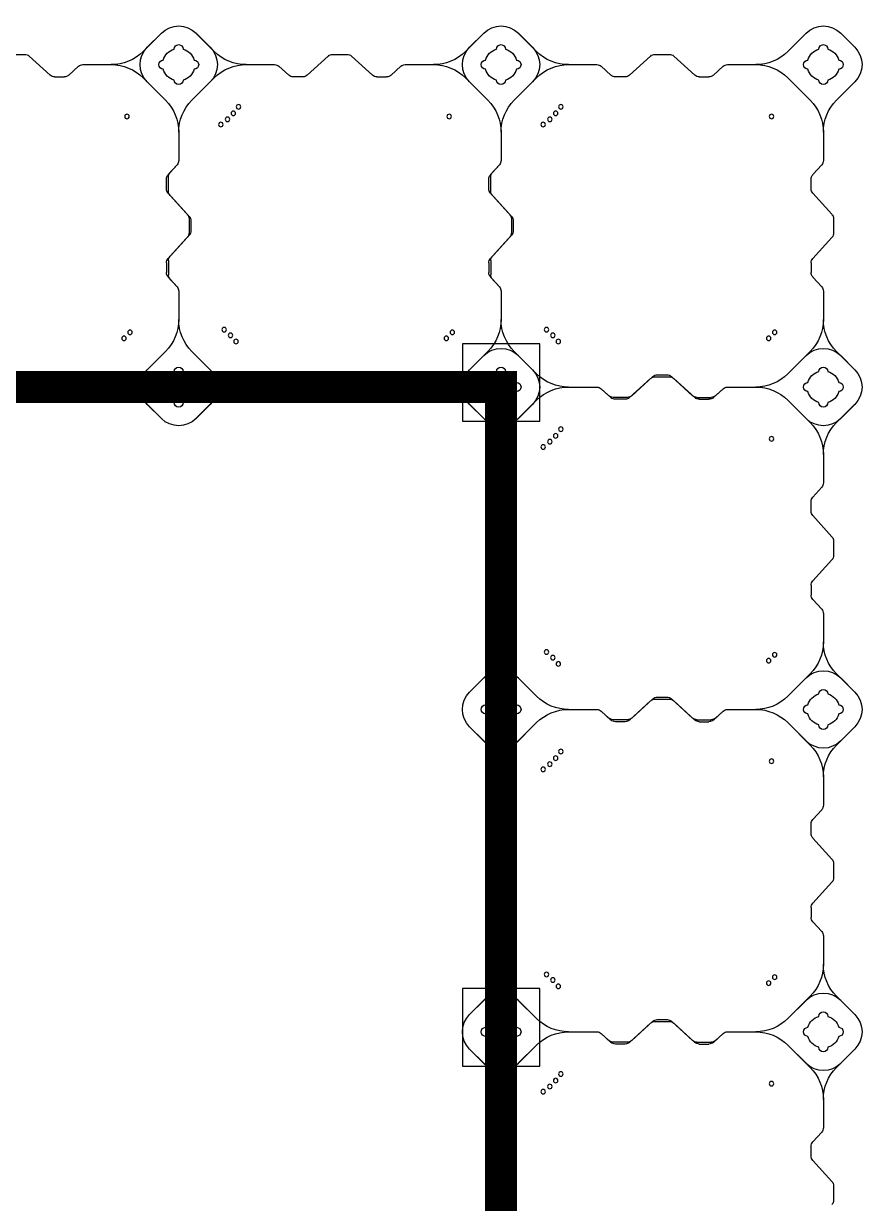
# Model space of a CAD drawing. Header units: millimetres. Extents: x -1612139 to -1260738, y 1141106 to 1536160.
# Drawn here: x -1266642 to -1265337, y 1196665 to 1198495 of the extents above; entities that cross this region are included whole.
import ezdxf

# ---------------------------------------------------------------- set-up
doc = ezdxf.new("R2010")
doc.units = ezdxf.units.MM
doc.header["$LTSCALE"] = 10
doc.layers.get('0').update_dxf_attribs({"linetype": 'CONTINUOUS'})
doc.layers.add('W-FLOAT_BOWL浮筒', color=253, linetype='CONTINUOUS')

# ---------------------------------------------------------------- blocks, each defined once
blk = doc.blocks.new('橙色')
at = {"layer": 'W-FLOAT_BOWL浮筒', "color": 30}
for p, q in [((21486.6, -10202.9), (21516.4, -10235.6)), ((21519, -10257.6), (21519, -10242.4)), ((22016, -10261.1), (22016, -10238.9)), ((21486.6, -10297.1), (21516.4, -10264.4)), ((21983.6, -10300.6), (22013.4, -10267.9)), ((21484, -10303.9), (21484, -10326.1)), ((21981, -10307.4), (21981, -10322.6)), ((21486.6, -10332.9), (21497.4, -10344.7)), ((21983.6, -10329.4), (21997.4, -10344.5)), ((21500, -10395.3), (21500, -10351.5)), ((22000, -10395.3), (22000, -10351.3)), ((21451.2, -10473.2), (21479.5, -10444.8)), ((21555.2, -10479.5), (21520.5, -10444.8)), ((21944.8, -10479.5), (21979.5, -10444.8)), ((22048.8, -10473.2), (22020.5, -10444.8)), ((21451.2, -10473.1), (21473.1, -10451.2)), ((21526.8, -10451.2), (21555.2, -10479.5)), ((21973.2, -10451.2), (21944.8, -10479.5)), ((22026.9, -10451.2), (22048.8, -10473.1)), ((21670.6, -10483.6), (21655.5, -10497.4)), ((21696.1, -10484), (21673.9, -10484)), ((21692.6, -10481), (21677.4, -10481)), ((21699.4, -10483.6), (21732.1, -10513.4)), ((21800.6, -10483.6), (21767.9, -10513.4)), ((21803.9, -10484), (21826.1, -10484)), ((21807.4, -10481), (21822.6, -10481)), ((21829.4, -10483.6), (21844.5, -10497.4)), ((21604.6, -10500), (21648.7, -10500)), ((21604.6, -10500), (21648.5, -10500)), ((21667.1, -10486.6), (21655.3, -10497.4)), ((21702.9, -10486.6), (21735.6, -10516.4)), ((21797.1, -10486.6), (21764.4, -10516.4)), ((21832.9, -10486.6), (21844.7, -10497.4)), ((21851.3, -10500), (21895.3, -10500)), ((21851.5, -10500), (21895.3, -10500)), ((21520.5, -10555.2), (21555.2, -10520.5)), ((21526.8, -10548.8), (21555.2, -10520.5)), ((21738.9, -10516), (21761.1, -10516)), ((21742.4, -10519), (21757.6, -10519)), ((21973.2, -10548.8), (21944.8, -10520.5)), ((21979.5, -10555.2), (21944.8, -10520.5)), ((21451.2, -10526.8), (21479.5, -10555.2)), ((21473.1, -10548.8), (21451.2, -10526.9)), ((22048.8, -10526.8), (22020.5, -10555.2)), ((22048.8, -10526.9), (22026.9, -10548.8)), ((21500, -10648.5), (21500, -10604.6)), ((22000, -10648.7), (22000, -10604.6)), ((21486.6, -10667.1), (21497.4, -10655.3)), ((21983.6, -10670.6), (21997.4, -10655.5)), ((21484, -10696.1), (21484, -10673.9)), ((21981, -10692.6), (21981, -10677.4)), ((21486.6, -10702.9), (21516.4, -10735.6)), ((21983.6, -10699.4), (22013.4, -10732.1)), ((22016, -10761.1), (22016, -10738.9)), ((21519, -10757.6), (21519, -10742.4)), ((21486.6, -10797.1), (21516.4, -10764.4)), ((21983.6, -10800.6), (22013.4, -10767.9)), ((21484, -10803.9), (21484, -10826.1)), ((21981, -10807.4), (21981, -10822.6)), ((21983.6, -10829.4), (21997.4, -10844.5)), ((21486.6, -10832.9), (21497.4, -10844.7)), ((21500, -10895.3), (21500, -10851.5)), ((22000, -10895.3), (22000, -10851.3)), ((21451.2, -10973.2), (21479.5, -10944.8)), ((21451.2, -10973.1), (21473.1, -10951.2)), ((21555.2, -10979.5), (21520.5, -10944.8)), ((21526.8, -10951.2), (21555.2, -10979.5)), ((21944.8, -10979.5), (21979.5, -10944.8)), ((21973.2, -10951.2), (21944.8, -10979.5)), ((22048.8, -10973.2), (22020.5, -10944.8)), ((22026.9, -10951.2), (22048.8, -10973.1)), ((21667.1, -10986.6), (21655.3, -10997.4)), ((21670.6, -10983.6), (21655.5, -10997.4)), ((21696.1, -10984), (21673.9, -10984)), ((21692.6, -10981), (21677.4, -10981)), ((21699.4, -10983.6), (21732.1, -11013.4)), ((21702.9, -10986.6), (21735.6, -11016.4)), ((21797.1, -10986.6), (21764.4, -11016.4)), ((21800.6, -10983.6), (21767.9, -11013.4)), ((21803.9, -10984), (21826.1, -10984)), ((21807.4, -10981), (21822.6, -10981)), ((21829.4, -10983.6), (21844.5, -10997.4)), ((21832.9, -10986.6), (21844.7, -10997.4)), ((21604.6, -11000), (21648.7, -11000)), ((21604.6, -11000), (21648.5, -11000)), ((21851.3, -11000), (21895.3, -11000)), ((21851.5, -11000), (21895.3, -11000)), ((21451.2, -11026.8), (21479.5, -11055.2)), ((21473.1, -11048.8), (21451.2, -11026.9)), ((21520.5, -11055.2), (21555.2, -11020.5)), ((21526.8, -11048.8), (21555.2, -11020.5)), ((21738.9, -11016), (21761.1, -11016)), ((21742.4, -11019), (21757.6, -11019)), ((21973.2, -11048.8), (21944.8, -11020.5)), ((21979.5, -11055.2), (21944.8, -11020.5)), ((22048.8, -11026.8), (22020.5, -11055.2)), ((22048.8, -11026.9), (22026.9, -11048.8)), ((21500, -11148.5), (21500, -11104.6)), ((22000, -11148.7), (22000, -11104.6)), ((21486.6, -11167.1), (21497.4, -11155.3)), ((21983.6, -11170.6), (21997.4, -11155.5)), ((21484, -11196.1), (21484, -11173.9)), ((21981, -11192.6), (21981, -11177.4)), ((21486.6, -11202.9), (21516.4, -11235.6)), ((21983.6, -11199.4), (22013.4, -11232.1)), ((21519, -11257.6), (21519, -11242.4)), ((22016, -11261.1), (22016, -11238.9)), ((21486.6, -11297.1), (21516.4, -11264.4)), ((21983.6, -11300.6), (22013.4, -11267.9)), ((21484, -11303.9), (21484, -11326.1)), ((21981, -11307.4), (21981, -11322.6)), ((21486.6, -11332.9), (21497.4, -11344.7)), ((21983.6, -11329.4), (21997.4, -11344.5)), ((21500, -11395.3), (21500, -11351.5)), ((22000, -11395.3), (22000, -11351.3)), ((20973.2, -11451.2), (20944.8, -11479.5)), ((20973.2, -11451.2), (20944.8, -11479.5)), ((20951.2, -11473.1), (20973.1, -11451.2)), ((20951.2, -11473.1), (20973.1, -11451.2)), ((21026.8, -11451.2), (21055.2, -11479.5)), ((21026.8, -11451.2), (21055.2, -11479.5)), ((21026.9, -11451.2), (21048.8, -11473.1)), ((21026.9, -11451.2), (21048.8, -11473.1)), ((21473.2, -11451.2), (21444.8, -11479.5)), ((21451.2, -11473.2), (21479.5, -11444.8)), ((21451.2, -11473.1), (21473.1, -11451.2)), ((21555.2, -11479.5), (21520.5, -11444.8)), ((21526.8, -11451.2), (21555.2, -11479.5)), ((21526.9, -11451.2), (21548.8, -11473.1)), ((21944.8, -11479.5), (21979.5, -11444.8)), ((21973.2, -11451.2), (21944.8, -11479.5)), ((22048.8, -11473.2), (22020.5, -11444.8)), ((22026.9, -11451.2), (22048.8, -11473.1)), ((20797.1, -11486.6), (20764.4, -11516.4)), ((20803.9, -11484), (20826.1, -11484)), ((20832.9, -11486.6), (20844.7, -11497.4)), ((21167.1, -11486.6), (21155.3, -11497.4)), ((21196.1, -11484), (21173.9, -11484)), ((21202.9, -11486.6), (21235.6, -11516.4)), ((21297.1, -11486.6), (21264.4, -11516.4)), ((21303.9, -11484), (21326.1, -11484)), ((21332.9, -11486.6), (21344.7, -11497.4)), ((21667.1, -11486.6), (21655.3, -11497.4)), ((21670.6, -11483.6), (21655.5, -11497.4)), ((21696.1, -11484), (21673.9, -11484)), ((21692.6, -11481), (21677.4, -11481)), ((21699.4, -11483.6), (21732.1, -11513.4)), ((21702.9, -11486.6), (21735.6, -11516.4)), ((21797.1, -11486.6), (21764.4, -11516.4)), ((21800.6, -11483.6), (21767.9, -11513.4)), ((21803.9, -11484), (21826.1, -11484)), ((21807.4, -11481), (21822.6, -11481)), ((21829.4, -11483.6), (21844.5, -11497.4)), ((21832.9, -11486.6), (21844.7, -11497.4)), ((20851.5, -11500), (20895.3, -11500)), ((21104.6, -11500), (21148.5, -11500)), ((21351.5, -11500), (21395.3, -11500)), ((21604.6, -11500), (21648.7, -11500)), ((21604.6, -11500), (21648.5, -11500)), ((21851.3, -11500), (21895.3, -11500)), ((21851.5, -11500), (21895.3, -11500)), ((20979.5, -11555.2), (20944.8, -11520.5)), ((20979.5, -11555.2), (20944.8, -11520.5)), ((20951.2, -11526.8), (20979.5, -11555.2)), ((20951.2, -11526.8), (20979.5, -11555.2)), ((21020.5, -11555.2), (21055.2, -11520.5)), ((21020.5, -11555.2), (21055.2, -11520.5)), ((21048.8, -11526.8), (21020.5, -11555.2)), ((21048.8, -11526.8), (21020.5, -11555.2)), ((21242.4, -11519), (21257.6, -11519)), ((21479.5, -11555.2), (21444.8, -11520.5)), ((21451.2, -11526.8), (21479.5, -11555.2)), ((21473.1, -11548.8), (21451.2, -11526.9)), ((21520.5, -11555.2), (21555.2, -11520.5)), ((21548.8, -11526.8), (21520.5, -11555.2)), ((21526.8, -11548.8), (21555.2, -11520.5)), ((21738.9, -11516), (21761.1, -11516)), ((21742.4, -11519), (21757.6, -11519)), ((21973.2, -11548.8), (21944.8, -11520.5)), ((21979.5, -11555.2), (21944.8, -11520.5)), ((22048.8, -11526.8), (22020.5, -11555.2)), ((22048.8, -11526.9), (22026.9, -11548.8)), ((21000, -11648.7), (21000, -11604.6)), ((21000, -11648.7), (21000, -11604.6)), ((21000, -11648.5), (21000, -11604.6)), ((21000, -11648.5), (21000, -11604.6)), ((21500, -11648.7), (21500, -11604.6)), ((21500, -11648.5), (21500, -11604.6)), ((22000, -11648.7), (22000, -11604.6)), ((20983.6, -11670.6), (20997.4, -11655.5)), ((20983.6, -11670.6), (20997.4, -11655.5)), ((20986.6, -11667.1), (20997.4, -11655.3)), ((20986.6, -11667.1), (20997.4, -11655.3)), ((21483.6, -11670.6), (21497.4, -11655.5)), ((21486.6, -11667.1), (21497.4, -11655.3)), ((21983.6, -11670.6), (21997.4, -11655.5)), ((20984, -11696.1), (20984, -11673.9)), ((20984, -11696.1), (20984, -11673.9)), ((21484, -11696.1), (21484, -11673.9)), ((20981, -11692.6), (20981, -11677.4)), ((20981, -11692.6), (20981, -11677.4)), ((21481, -11692.6), (21481, -11677.4)), ((21981, -11692.6), (21981, -11677.4)), ((20983.6, -11699.4), (21013.4, -11732.1)), ((20983.6, -11699.4), (21013.4, -11732.1)), ((20986.6, -11702.9), (21016.4, -11735.6)), ((20986.6, -11702.9), (21016.4, -11735.6)), ((21483.6, -11699.4), (21513.4, -11732.1)), ((21486.6, -11702.9), (21516.4, -11735.6)), ((21983.6, -11699.4), (22013.4, -11732.1)), ((21016, -11761.1), (21016, -11738.9)), ((21016, -11761.1), (21016, -11738.9)), ((21019, -11757.6), (21019, -11742.4)), ((21019, -11757.6), (21019, -11742.4)), ((21516, -11761.1), (21516, -11738.9)), ((21519, -11757.6), (21519, -11742.4)), ((22016, -11761.1), (22016, -11738.9)), ((20986.6, -11797.1), (21016.4, -11764.4)), ((20986.6, -11797.1), (21016.4, -11764.4)), ((21486.6, -11797.1), (21516.4, -11764.4)), ((20983.6, -11800.6), (21013.4, -11767.9)), ((20983.6, -11800.6), (21013.4, -11767.9)), ((21483.6, -11800.6), (21513.4, -11767.9)), ((21983.6, -11800.6), (22013.4, -11767.9)), ((20981, -11807.4), (20981, -11822.6)), ((20981, -11807.4), (20981, -11822.6)), ((20984, -11803.9), (20984, -11826.1)), ((20984, -11803.9), (20984, -11826.1)), ((21481, -11807.4), (21481, -11822.6)), ((21484, -11803.9), (21484, -11826.1)), ((21981, -11807.4), (21981, -11822.6)), ((20983.6, -11829.4), (20997.4, -11844.5)), ((20983.6, -11829.4), (20997.4, -11844.5)), ((20986.6, -11832.9), (20997.4, -11844.7)), ((20986.6, -11832.9), (20997.4, -11844.7)), ((21483.6, -11829.4), (21497.4, -11844.5)), ((21486.6, -11832.9), (21497.4, -11844.7)), ((21983.6, -11829.4), (21997.4, -11844.5)), ((21000, -11895.3), (21000, -11851.3)), ((21000, -11895.3), (21000, -11851.3)), ((21000, -11895.3), (21000, -11851.5)), ((21000, -11895.3), (21000, -11851.5)), ((21500, -11895.3), (21500, -11851.3)), ((21500, -11895.3), (21500, -11851.5)), ((22000, -11895.3), (22000, -11851.3)), ((20944.8, -11979.5), (20979.5, -11944.8)), ((20944.8, -11979.5), (20979.5, -11944.8)), ((20951.2, -11973.2), (20979.5, -11944.8)), ((20951.2, -11973.2), (20979.5, -11944.8)), ((21048.8, -11973.2), (21020.5, -11944.8)), ((21048.8, -11973.2), (21020.5, -11944.8)), ((21055.2, -11979.5), (21020.5, -11944.8)), ((21055.2, -11979.5), (21020.5, -11944.8)), ((21444.8, -11979.5), (21479.5, -11944.8)), ((21451.2, -11973.2), (21479.5, -11944.8)), ((21548.8, -11973.2), (21520.5, -11944.8)), ((21555.2, -11979.5), (21520.5, -11944.8)), ((21944.8, -11979.5), (21979.5, -11944.8)), ((22048.8, -11973.2), (22020.5, -11944.8)), ((20800.6, -11983.6), (20767.9, -12013.4)), ((20807.4, -11981), (20822.6, -11981)), ((20829.4, -11983.6), (20844.5, -11997.4)), ((21170.6, -11983.6), (21155.5, -11997.4)), ((21192.6, -11981), (21177.4, -11981)), ((21199.4, -11983.6), (21232.1, -12013.4)), ((21300.6, -11983.6), (21267.9, -12013.4)), ((21307.4, -11981), (21322.6, -11981)), ((21329.4, -11983.6), (21344.5, -11997.4)), ((21670.6, -11983.6), (21655.5, -11997.4)), ((21692.6, -11981), (21677.4, -11981)), ((21699.4, -11983.6), (21732.1, -12013.4)), ((21800.6, -11983.6), (21767.9, -12013.4)), ((21807.4, -11981), (21822.6, -11981)), ((21829.4, -11983.6), (21844.5, -11997.4)), ((20851.3, -12000), (20895.3, -12000)), ((21104.6, -12000), (21148.7, -12000)), ((21351.3, -12000), (21395.3, -12000)), ((21604.6, -12000), (21648.7, -12000)), ((21851.3, -12000), (21895.3, -12000)), ((20738.9, -12016), (20761.1, -12016)), ((20973.2, -12048.8), (20944.8, -12020.5)), ((20973.2, -12048.8), (20944.8, -12020.5)), ((21026.8, -12048.8), (21055.2, -12020.5)), ((21026.8, -12048.8), (21055.2, -12020.5)), ((21238.9, -12016), (21261.1, -12016)), ((21473.2, -12048.8), (21444.8, -12020.5)), ((21526.8, -12048.8), (21555.2, -12020.5)), ((21738.9, -12016), (21761.1, -12016)), ((21973.2, -12048.8), (21944.8, -12020.5)), ((20973.1, -12048.8), (20951.2, -12026.9)), ((20973.1, -12048.8), (20951.2, -12026.9)), ((21048.8, -12026.9), (21026.9, -12048.8)), ((21048.8, -12026.9), (21026.9, -12048.8)), ((21473.1, -12048.8), (21451.2, -12026.9)), ((21548.8, -12026.9), (21526.9, -12048.8)), ((22048.8, -12026.9), (22026.9, -12048.8))]:
    blk.add_line(p, q, dxfattribs=at)
for centre in [(21565.3, -10407.1), (21575.6, -10415.2), (21584.8, -10424.4), (21919.7, -10419.7), (21592.9, -10434.7), (21589, -10570.6), (21915.2, -10575.6), (21570.6, -10589), (21580.3, -10580.3), (21924.4, -10584.8), (21565.3, -10907.1), (21575.6, -10915.2), (21584.8, -10924.4), (21919.7, -10919.7), (21592.9, -10934.7), (21589, -11070.6), (21570.6, -11089), (21580.3, -11080.3), (21915.2, -11075.6), (21924.4, -11084.8), (21565.3, -11407.1), (21575.6, -11415.2), (21919.7, -11419.7), (21584.8, -11424.4), (21592.9, -11434.7), (20915.2, -11575.6), (20924.4, -11584.8), (21080.3, -11580.3), (21089, -11570.6), (21415.2, -11575.6), (21424.4, -11584.8), (21580.3, -11580.3), (21589, -11570.6), (21915.2, -11575.6), (21924.4, -11584.8), (21070.6, -11589), (21570.6, -11589), (21065.3, -11907.1), (21075.6, -11915.2), (21565.3, -11907.1), (21575.6, -11915.2), (20919.7, -11919.7), (21084.8, -11924.4), (21419.7, -11919.7), (21584.8, -11924.4), (21919.7, -11919.7), (21092.9, -11934.7), (21592.9, -11934.7)]:
    blk.add_circle(centre, 3.5, dxfattribs=at)
for centre, radius, start, end in [((21509, -10242.4), 10, 0, 42.2737), ((22006, -10238.9), 10, 0, 42.2737), ((21509, -10257.6), 10, 317.7263, 0), ((22006, -10261.1), 10, 317.7263, 0), ((21494, -10303.9), 10, 137.7263, 180), ((21991, -10307.4), 10, 137.7263, 180), ((21494, -10326.1), 10, 180, 222.2737), ((21991, -10322.6), 10, 180, 222.2737), ((21490, -10351.5), 10, 0, 42.2737), ((21990, -10351.3), 10, 0, 42.2737), ((21430, -10395.3), 70, 315, 0), ((21570, -10395.3), 70, 180, 225), ((21930, -10395.3), 70, 315, 0), ((22070, -10395.3), 70, 180, 225), ((21500, -10478), 38, 45, 135), ((22000, -10478), 38, 45, 135), ((21478, -10500), 38, 135, 225), ((21478, -10500), 38, 135, 225), ((21500, -10500), 25, 106.2602, 163.7398), ((21500, -10500), 25, 106.2602, 163.7398), ((21500, -10476), 7, 0, 180), ((21500, -10476), 7, 0, 180), ((21500, -10500), 25, 16.2602, 73.7398), ((21500, -10500), 25, 16.2602, 73.7398), ((21604.7, -10430), 70, 225, 270), ((21604.7, -10430), 70, 225, 270), ((21673.9, -10494), 10, 90, 132.2737), ((21677.4, -10491), 10, 90, 132.2737), ((21692.6, -10491), 10, 47.7263, 90), ((21696.1, -10494), 10, 47.7263, 90), ((21803.9, -10494), 10, 90, 132.2737), ((21807.4, -10491), 10, 90, 132.2737), ((21822.6, -10491), 10, 47.7263, 90), ((21826.1, -10494), 10, 47.7263, 90), ((21895.3, -10430), 70, 270, 315), ((21895.3, -10430), 70, 270, 315), ((22000, -10500), 25, 106.2602, 163.7398), ((22000, -10500), 25, 106.2602, 163.7398), ((22000, -10476), 7, 0, 180), ((22000, -10476), 7, 0, 180), ((22000, -10500), 25, 16.2602, 73.7398), ((22000, -10500), 25, 16.2602, 73.7398), ((22022, -10500), 38, 315, 45), ((22022, -10500), 38, 315, 45), ((21476, -10500), 7, 90, 270), ((21476, -10500), 7, 90, 270), ((21524, -10500), 7, 270, 90), ((21524, -10500), 7, 270, 90), ((21604.7, -10570), 70, 90, 135), ((21604.7, -10570), 70, 90, 135), ((21648.5, -10490), 10, 270, 312.2737), ((21648.7, -10490), 10, 270, 312.2737), ((21851.3, -10490), 10, 227.7263, 270), ((21851.5, -10490), 10, 227.7263, 270), ((21895.3, -10570), 70, 45, 90), ((21895.3, -10570), 70, 45, 90), ((21976, -10500), 7, 90, 270), ((21976, -10500), 7, 90, 270), ((22024, -10500), 7, 270, 90), ((22024, -10500), 7, 270, 90), ((21500, -10500), 25, 196.2602, 253.7398), ((21500, -10500), 25, 196.2602, 253.7398), ((21500, -10500), 25, 286.2602, 343.7398), ((21500, -10500), 25, 286.2602, 343.7398), ((21738.9, -10506), 10, 227.7263, 270), ((21742.4, -10509), 10, 227.7263, 270), ((21757.6, -10509), 10, 270, 312.2737), ((21761.1, -10506), 10, 270, 312.2737), ((22000, -10500), 25, 196.2602, 253.7398), ((22000, -10500), 25, 196.2602, 253.7398), ((22000, -10500), 25, 286.2602, 343.7398), ((22000, -10500), 25, 286.2602, 343.7398), ((21500, -10524), 7, 180, 0), ((21500, -10524), 7, 180, 0), ((22000, -10524), 7, 180, 0), ((22000, -10524), 7, 180, 0), ((21500, -10522), 38, 225, 315), ((21430, -10604.7), 70, 0, 45), ((21570, -10604.7), 70, 135, 180), ((22000, -10522), 38, 225, 315), ((21930, -10604.7), 70, 0, 45), ((22070, -10604.7), 70, 135, 180), ((21490, -10648.5), 10, 317.7263, 0), ((21990, -10648.7), 10, 317.7263, 0), ((21494, -10673.9), 10, 137.7263, 180), ((21991, -10677.4), 10, 137.7263, 180), ((21494, -10696.1), 10, 180, 222.2737), ((21991, -10692.6), 10, 180, 222.2737), ((21509, -10742.4), 10, 0, 42.2737), ((22006, -10738.9), 10, 0, 42.2737), ((21509, -10757.6), 10, 317.7263, 0), ((22006, -10761.1), 10, 317.7263, 0), ((21494, -10803.9), 10, 137.7263, 180), ((21991, -10807.4), 10, 137.7263, 180), ((21494, -10826.1), 10, 180, 222.2737), ((21991, -10822.6), 10, 180, 222.2737), ((21490, -10851.5), 10, 0, 42.2737), ((21990, -10851.3), 10, 0, 42.2737), ((21430, -10895.3), 70, 315, 0), ((21570, -10895.3), 70, 180, 225), ((21930, -10895.3), 70, 315, 0), ((22070, -10895.3), 70, 180, 225), ((21500, -10978), 38, 45, 135), ((22000, -10978), 38, 45, 135), ((21478, -11000), 38, 135, 225), ((21478, -11000), 38, 135, 225), ((21500, -11000), 25, 106.2602, 163.7398), ((21500, -11000), 25, 106.2602, 163.7398), ((21500, -10976), 7, 0, 180), ((21500, -10976), 7, 0, 180), ((21500, -11000), 25, 16.2602, 73.7398), ((21500, -11000), 25, 16.2602, 73.7398), ((22000, -11000), 25, 106.2602, 163.7398), ((22000, -11000), 25, 106.2602, 163.7398), ((22000, -10976), 7, 0, 180), ((22000, -10976), 7, 0, 180), ((22000, -11000), 25, 16.2602, 73.7398), ((22000, -11000), 25, 16.2602, 73.7398), ((22022, -11000), 38, 315, 45), ((22022, -11000), 38, 315, 45), ((21476, -11000), 7, 90, 270), ((21476, -11000), 7, 90, 270), ((21524, -11000), 7, 270, 90), ((21524, -11000), 7, 270, 90), ((21604.7, -10930), 70, 225, 270), ((21604.7, -10930), 70, 225, 270), ((21673.9, -10994), 10, 90, 132.2737), ((21677.4, -10991), 10, 90, 132.2737), ((21692.6, -10991), 10, 47.7263, 90), ((21696.1, -10994), 10, 47.7263, 90), ((21803.9, -10994), 10, 90, 132.2737), ((21807.4, -10991), 10, 90, 132.2737), ((21822.6, -10991), 10, 47.7263, 90), ((21826.1, -10994), 10, 47.7263, 90), ((21895.3, -10930), 70, 270, 315), ((21895.3, -10930), 70, 270, 315), ((21976, -11000), 7, 90, 270), ((21976, -11000), 7, 90, 270), ((22024, -11000), 7, 270, 90), ((22024, -11000), 7, 270, 90), ((21500, -11000), 25, 196.2602, 253.7398), ((21500, -11000), 25, 196.2602, 253.7398), ((21500, -11000), 25, 286.2602, 343.7398), ((21500, -11000), 25, 286.2602, 343.7398), ((21604.7, -11070), 70, 90, 135), ((21604.7, -11070), 70, 90, 135), ((21648.5, -10990), 10, 270, 312.2737), ((21648.7, -10990), 10, 270, 312.2737), ((21738.9, -11006), 10, 227.7263, 270), ((21761.1, -11006), 10, 270, 312.2737), ((21851.3, -10990), 10, 227.7263, 270), ((21851.5, -10990), 10, 227.7263, 270), ((21895.3, -11070), 70, 45, 90), ((21895.3, -11070), 70, 45, 90), ((22000, -11000), 25, 196.2602, 253.7398), ((22000, -11000), 25, 196.2602, 253.7398), ((22000, -11000), 25, 286.2602, 343.7398), ((22000, -11000), 25, 286.2602, 343.7398), ((21500, -11024), 7, 180, 0), ((21500, -11024), 7, 180, 0), ((21742.4, -11009), 10, 227.7263, 270), ((21757.6, -11009), 10, 270, 312.2737), ((22000, -11024), 7, 180, 0), ((22000, -11024), 7, 180, 0), ((21500, -11022), 38, 225, 315), ((22000, -11022), 38, 225, 315), ((21430, -11104.7), 70, 0, 45), ((21570, -11104.7), 70, 135, 180), ((21930, -11104.7), 70, 0, 45), ((22070, -11104.7), 70, 135, 180), ((21490, -11148.5), 10, 317.7263, 0), ((21990, -11148.7), 10, 317.7263, 0), ((21494, -11173.9), 10, 137.7263, 180), ((21991, -11177.4), 10, 137.7263, 180), ((21494, -11196.1), 10, 180, 222.2737), ((21991, -11192.6), 10, 180, 222.2737), ((22006, -11238.9), 10, 0, 42.2737), ((21509, -11242.4), 10, 0, 42.2737), ((21509, -11257.6), 10, 317.7263, 0), ((22006, -11261.1), 10, 317.7263, 0), ((21494, -11303.9), 10, 137.7263, 180), ((21991, -11307.4), 10, 137.7263, 180), ((21494, -11326.1), 10, 180, 222.2737), ((21991, -11322.6), 10, 180, 222.2737), ((21990, -11351.3), 10, 0, 42.2737), ((21490, -11351.5), 10, 0, 42.2737), ((21430, -11395.3), 70, 315, 0), ((21570, -11395.3), 70, 180, 225), ((21930, -11395.3), 70, 315, 0), ((22070, -11395.3), 70, 180, 225), ((21000, -11478), 38, 45, 135), ((21000, -11478), 38, 45, 135), ((21000, -11478), 38, 45, 135), ((21000, -11478), 38, 45, 135), ((21500, -11478), 38, 45, 135), ((21500, -11478), 38, 45, 135), ((22000, -11478), 38, 45, 135), ((21000, -11476), 7, 0, 180), ((21000, -11476), 7, 0, 180), ((21000, -11476), 7, 0, 180), ((21000, -11476), 7, 0, 180), ((21500, -11476), 7, 0, 180), ((21500, -11476), 7, 0, 180), ((21500, -11476), 7, 0, 180), ((22000, -11476), 7, 0, 180), ((22000, -11476), 7, 0, 180), ((20803.9, -11494), 10, 90, 132.2737), ((20826.1, -11494), 10, 47.7263, 90), ((20895.3, -11430), 70, 270, 315), ((20978, -11500), 38, 135, 225), ((20978, -11500), 38, 135, 225), ((21000, -11500), 25, 106.2602, 163.7398), ((21000, -11500), 25, 106.2602, 163.7398), ((21000, -11500), 25, 106.2602, 163.7398), ((21000, -11500), 25, 106.2602, 163.7398), ((21000, -11500), 25, 16.2602, 73.7398), ((21000, -11500), 25, 16.2602, 73.7398), ((21000, -11500), 25, 16.2602, 73.7398), ((21000, -11500), 25, 16.2602, 73.7398), ((21022, -11500), 38, 315, 45), ((21022, -11500), 38, 315, 45), ((21104.7, -11430), 70, 225, 270), ((21173.9, -11494), 10, 90, 132.2737), ((21196.1, -11494), 10, 47.7263, 90), ((21303.9, -11494), 10, 90, 132.2737), ((21326.1, -11494), 10, 47.7263, 90), ((21395.3, -11430), 70, 270, 315), ((21478, -11500), 38, 135, 225), ((21478, -11500), 38, 135, 225), ((21500, -11500), 25, 106.2602, 163.7398), ((21500, -11500), 25, 106.2602, 163.7398), ((21500, -11500), 25, 106.2602, 163.7398), ((21500, -11500), 25, 16.2602, 73.7398), ((21500, -11500), 25, 16.2602, 73.7398), ((21500, -11500), 25, 16.2602, 73.7398), ((21522, -11500), 38, 315, 45), ((21604.7, -11430), 70, 225, 270), ((21604.7, -11430), 70, 225, 270), ((21673.9, -11494), 10, 90, 132.2737), ((21677.4, -11491), 10, 90, 132.2737), ((21692.6, -11491), 10, 47.7263, 90), ((21696.1, -11494), 10, 47.7263, 90), ((21803.9, -11494), 10, 90, 132.2737), ((21807.4, -11491), 10, 90, 132.2737), ((21822.6, -11491), 10, 47.7263, 90), ((21826.1, -11494), 10, 47.7263, 90), ((21895.3, -11430), 70, 270, 315), ((21895.3, -11430), 70, 270, 315), ((22000, -11500), 25, 106.2602, 163.7398), ((22000, -11500), 25, 106.2602, 163.7398), ((22000, -11500), 25, 16.2602, 73.7398), ((22000, -11500), 25, 16.2602, 73.7398), ((22022, -11500), 38, 315, 45), ((22022, -11500), 38, 315, 45), ((20851.5, -11490), 10, 227.7263, 270), ((20895.3, -11570), 70, 45, 90), ((20976, -11500), 7, 90, 270), ((20976, -11500), 7, 90, 270), ((20976, -11500), 7, 90, 270), ((20976, -11500), 7, 90, 270), ((21000, -11500), 25, 196.2602, 253.7398), ((21000, -11500), 25, 196.2602, 253.7398), ((21000, -11500), 25, 196.2602, 253.7398), ((21000, -11500), 25, 196.2602, 253.7398), ((21000, -11500), 25, 286.2602, 343.7398), ((21000, -11500), 25, 286.2602, 343.7398), ((21000, -11500), 25, 286.2602, 343.7398), ((21000, -11500), 25, 286.2602, 343.7398), ((21024, -11500), 7, 270, 90), ((21024, -11500), 7, 270, 90), ((21024, -11500), 7, 270, 90), ((21024, -11500), 7, 270, 90), ((21104.7, -11570), 70, 90, 135), ((21148.5, -11490), 10, 270, 312.2737), ((21351.5, -11490), 10, 227.7263, 270), ((21395.3, -11570), 70, 45, 90), ((21476, -11500), 7, 90, 270), ((21476, -11500), 7, 90, 270), ((21476, -11500), 7, 90, 270), ((21500, -11500), 25, 196.2602, 253.7398), ((21500, -11500), 25, 196.2602, 253.7398), ((21500, -11500), 25, 196.2602, 253.7398), ((21500, -11500), 25, 286.2602, 343.7398), ((21500, -11500), 25, 286.2602, 343.7398), ((21500, -11500), 25, 286.2602, 343.7398), ((21524, -11500), 7, 270, 90), ((21524, -11500), 7, 270, 90), ((21524, -11500), 7, 270, 90), ((21604.7, -11570), 70, 90, 135), ((21604.7, -11570), 70, 90, 135), ((21648.5, -11490), 10, 270, 312.2737), ((21648.7, -11490), 10, 270, 312.2737), ((21851.3, -11490), 10, 227.7263, 270), ((21851.5, -11490), 10, 227.7263, 270), ((21895.3, -11570), 70, 45, 90), ((21895.3, -11570), 70, 45, 90), ((21976, -11500), 7, 90, 270), ((21976, -11500), 7, 90, 270), ((22000, -11500), 25, 196.2602, 253.7398), ((22000, -11500), 25, 196.2602, 253.7398), ((22000, -11500), 25, 286.2602, 343.7398), ((22000, -11500), 25, 286.2602, 343.7398), ((22024, -11500), 7, 270, 90), ((22024, -11500), 7, 270, 90), ((20757.6, -11509), 10, 270, 312.2737), ((21000, -11524), 7, 180, 0), ((21000, -11524), 7, 180, 0), ((21000, -11524), 7, 180, 0), ((21000, -11524), 7, 180, 0), ((21242.4, -11509), 10, 227.7263, 270), ((21257.6, -11509), 10, 270, 312.2737), ((21500, -11524), 7, 180, 0), ((21500, -11524), 7, 180, 0), ((21500, -11524), 7, 180, 0), ((21738.9, -11506), 10, 227.7263, 270), ((21742.4, -11509), 10, 227.7263, 270), ((21757.6, -11509), 10, 270, 312.2737), ((21761.1, -11506), 10, 270, 312.2737), ((22000, -11524), 7, 180, 0), ((22000, -11524), 7, 180, 0), ((20930, -11604.7), 70, 0, 45), ((20930, -11604.7), 70, 0, 45), ((20930, -11604.7), 70, 0, 45), ((20930, -11604.7), 70, 0, 45), ((21070, -11604.7), 70, 135, 180), ((21070, -11604.7), 70, 135, 180), ((21070, -11604.7), 70, 135, 180), ((21070, -11604.7), 70, 135, 180), ((21500, -11522), 38, 225, 315), ((21430, -11604.7), 70, 0, 45), ((21430, -11604.7), 70, 0, 45), ((21570, -11604.7), 70, 135, 180), ((21570, -11604.7), 70, 135, 180), ((22000, -11522), 38, 225, 315), ((21930, -11604.7), 70, 0, 45), ((22070, -11604.7), 70, 135, 180), ((20990, -11648.5), 10, 317.7263, 0), ((20990, -11648.5), 10, 317.7263, 0), ((20990, -11648.7), 10, 317.7263, 0), ((20990, -11648.7), 10, 317.7263, 0), ((21490, -11648.5), 10, 317.7263, 0), ((21490, -11648.7), 10, 317.7263, 0), ((21990, -11648.7), 10, 317.7263, 0), ((20991, -11677.4), 10, 137.7263, 180), ((20991, -11677.4), 10, 137.7263, 180), ((20994, -11673.9), 10, 137.7263, 180), ((20994, -11673.9), 10, 137.7263, 180), ((21491, -11677.4), 10, 137.7263, 180), ((21494, -11673.9), 10, 137.7263, 180), ((21991, -11677.4), 10, 137.7263, 180), ((20991, -11692.6), 10, 180, 222.2737), ((20991, -11692.6), 10, 180, 222.2737), ((20994, -11696.1), 10, 180, 222.2737), ((20994, -11696.1), 10, 180, 222.2737), ((21491, -11692.6), 10, 180, 222.2737), ((21494, -11696.1), 10, 180, 222.2737), ((21991, -11692.6), 10, 180, 222.2737), ((21006, -11738.9), 10, 0, 42.2737), ((21006, -11738.9), 10, 0, 42.2737), ((21009, -11742.4), 10, 0, 42.2737), ((21009, -11742.4), 10, 0, 42.2737), ((21506, -11738.9), 10, 0, 42.2737), ((21509, -11742.4), 10, 0, 42.2737), ((22006, -11738.9), 10, 0, 42.2737), ((21006, -11761.1), 10, 317.7263, 0), ((21006, -11761.1), 10, 317.7263, 0), ((21009, -11757.6), 10, 317.7263, 0), ((21009, -11757.6), 10, 317.7263, 0), ((21506, -11761.1), 10, 317.7263, 0), ((21509, -11757.6), 10, 317.7263, 0), ((22006, -11761.1), 10, 317.7263, 0), ((20991, -11807.4), 10, 137.7263, 180), ((20991, -11807.4), 10, 137.7263, 180), ((20994, -11803.9), 10, 137.7263, 180), ((20994, -11803.9), 10, 137.7263, 180), ((21491, -11807.4), 10, 137.7263, 180), ((21494, -11803.9), 10, 137.7263, 180), ((21991, -11807.4), 10, 137.7263, 180), ((20991, -11822.6), 10, 180, 222.2737), ((20991, -11822.6), 10, 180, 222.2737), ((20994, -11826.1), 10, 180, 222.2737), ((20994, -11826.1), 10, 180, 222.2737), ((21491, -11822.6), 10, 180, 222.2737), ((21494, -11826.1), 10, 180, 222.2737), ((21991, -11822.6), 10, 180, 222.2737), ((20990, -11851.3), 10, 0, 42.2737), ((20990, -11851.3), 10, 0, 42.2737), ((20990, -11851.5), 10, 0, 42.2737), ((20990, -11851.5), 10, 0, 42.2737), ((21490, -11851.3), 10, 0, 42.2737), ((21490, -11851.5), 10, 0, 42.2737), ((21990, -11851.3), 10, 0, 42.2737), ((20930, -11895.3), 70, 315, 0), ((20930, -11895.3), 70, 315, 0), ((20930, -11895.3), 70, 315, 0), ((20930, -11895.3), 70, 315, 0), ((21070, -11895.3), 70, 180, 225), ((21070, -11895.3), 70, 180, 225), ((21070, -11895.3), 70, 180, 225), ((21070, -11895.3), 70, 180, 225), ((21430, -11895.3), 70, 315, 0), ((21430, -11895.3), 70, 315, 0), ((21570, -11895.3), 70, 180, 225), ((21570, -11895.3), 70, 180, 225), ((21930, -11895.3), 70, 315, 0), ((22070, -11895.3), 70, 180, 225), ((20807.4, -11991), 10, 90, 132.2737), ((20822.6, -11991), 10, 47.7263, 90), ((20895.3, -11930), 70, 270, 315), ((20978, -12000), 38, 135, 225), ((20978, -12000), 38, 135, 225), ((21000, -12000), 25, 106.2602, 163.7398), ((21000, -12000), 25, 106.2602, 163.7398), ((21000, -12000), 25, 106.2602, 163.7398), ((21000, -12000), 25, 106.2602, 163.7398), ((21000, -11976), 7, 0, 180), ((21000, -11976), 7, 0, 180), ((21000, -11976), 7, 0, 180), ((21000, -11976), 7, 0, 180), ((21000, -12000), 25, 16.2602, 73.7398), ((21000, -12000), 25, 16.2602, 73.7398), ((21000, -12000), 25, 16.2602, 73.7398), ((21000, -12000), 25, 16.2602, 73.7398), ((21022, -12000), 38, 315, 45), ((21022, -12000), 38, 315, 45), ((21104.7, -11930), 70, 225, 270), ((21177.4, -11991), 10, 90, 132.2737), ((21192.6, -11991), 10, 47.7263, 90), ((21307.4, -11991), 10, 90, 132.2737), ((21322.6, -11991), 10, 47.7263, 90), ((21395.3, -11930), 70, 270, 315), ((21478, -12000), 38, 135, 225), ((21500, -12000), 25, 106.2602, 163.7398), ((21500, -12000), 25, 106.2602, 163.7398), ((21500, -11976), 7, 0, 180), ((21500, -11976), 7, 0, 180), ((21500, -12000), 25, 16.2602, 73.7398), ((21500, -12000), 25, 16.2602, 73.7398), ((21522, -12000), 38, 315, 45), ((21604.7, -11930), 70, 225, 270), ((21677.4, -11991), 10, 90, 132.2737), ((21692.6, -11991), 10, 47.7263, 90), ((21807.4, -11991), 10, 90, 132.2737), ((21822.6, -11991), 10, 47.7263, 90), ((21895.3, -11930), 70, 270, 315), ((22000, -12000), 25, 106.2602, 163.7398), ((22000, -11976), 7, 0, 180), ((22000, -12000), 25, 16.2602, 73.7398), ((22022, -12000), 38, 315, 45), ((20851.3, -11990), 10, 227.7263, 270), ((20895.3, -12070), 70, 45, 90), ((20976, -12000), 7, 90, 270), ((20976, -12000), 7, 90, 270), ((20976, -12000), 7, 90, 270), ((20976, -12000), 7, 90, 270), ((21024, -12000), 7, 270, 90), ((21024, -12000), 7, 270, 90), ((21024, -12000), 7, 270, 90), ((21024, -12000), 7, 270, 90), ((21104.7, -12070), 70, 90, 135), ((21148.7, -11990), 10, 270, 312.2737), ((21351.3, -11990), 10, 227.7263, 270), ((21395.3, -12070), 70, 45, 90), ((21476, -12000), 7, 90, 270), ((21476, -12000), 7, 90, 270), ((21524, -12000), 7, 270, 90), ((21524, -12000), 7, 270, 90), ((21604.7, -12070), 70, 90, 135), ((21648.7, -11990), 10, 270, 312.2737), ((21851.3, -11990), 10, 227.7263, 270), ((21895.3, -12070), 70, 45, 90), ((21976, -12000), 7, 90, 270), ((22024, -12000), 7, 270, 90), ((20761.1, -12006), 10, 270, 312.2737), ((21000, -12000), 25, 196.2602, 253.7398), ((21000, -12000), 25, 196.2602, 253.7398), ((21000, -12000), 25, 196.2602, 253.7398), ((21000, -12000), 25, 196.2602, 253.7398), ((21000, -12000), 25, 286.2602, 343.7398), ((21000, -12000), 25, 286.2602, 343.7398), ((21000, -12000), 25, 286.2602, 343.7398), ((21000, -12000), 25, 286.2602, 343.7398), ((21238.9, -12006), 10, 227.7263, 270), ((21261.1, -12006), 10, 270, 312.2737), ((21500, -12000), 25, 196.2602, 253.7398), ((21500, -12000), 25, 196.2602, 253.7398), ((21500, -12000), 25, 286.2602, 343.7398), ((21500, -12000), 25, 286.2602, 343.7398), ((21738.9, -12006), 10, 227.7263, 270), ((21761.1, -12006), 10, 270, 312.2737), ((22000, -12000), 25, 196.2602, 253.7398), ((22000, -12000), 25, 286.2602, 343.7398), ((21000, -12024), 7, 180, 0), ((21000, -12024), 7, 180, 0), ((21000, -12024), 7, 180, 0), ((21000, -12024), 7, 180, 0), ((21500, -12024), 7, 180, 0), ((21500, -12024), 7, 180, 0), ((22000, -12024), 7, 180, 0), ((21000, -12022), 38, 225, 315), ((21000, -12022), 38, 225, 315), ((21000, -12022), 38, 225, 315), ((21000, -12022), 38, 225, 315), ((21500, -12022), 38, 225, 315), ((21500, -12022), 38, 225, 315), ((22000, -12022), 38, 225, 315)]:
    blk.add_arc(centre, radius, start, end, dxfattribs=at)
blk = doc.blocks.new('LGZ')
at = {"color": 6}
blk.add_lwpolyline([(-60, -60), (60, -60), (60, 60), (-60, 60)], close=True, dxfattribs=at)

msp = doc.modelspace()

# ---------------------------------------------------------------- linework, layer by layer
at = {"color": 6, "const_width": 50}
msp.add_lwpolyline([(-1286901, 1185931), (-1277901, 1185931), (-1277901, 1197931), (-1276901, 1197931), (-1276901, 1185931), (-1266901, 1185931), (-1266901, 1197931), (-1265901, 1197931), (-1265901, 1183931)], dxfattribs=at)

# ---------------------------------------------------------------- block references
at = {"xscale": -1, "rotation": 180}
msp.add_blockref('橙色', (-1287401, 1186431), dxfattribs=at)
for p in [(-1265901, 1197938), (-1265901, 1196938)]:
    msp.add_blockref('LGZ', p)

doc.saveas('drawing.dxf')
